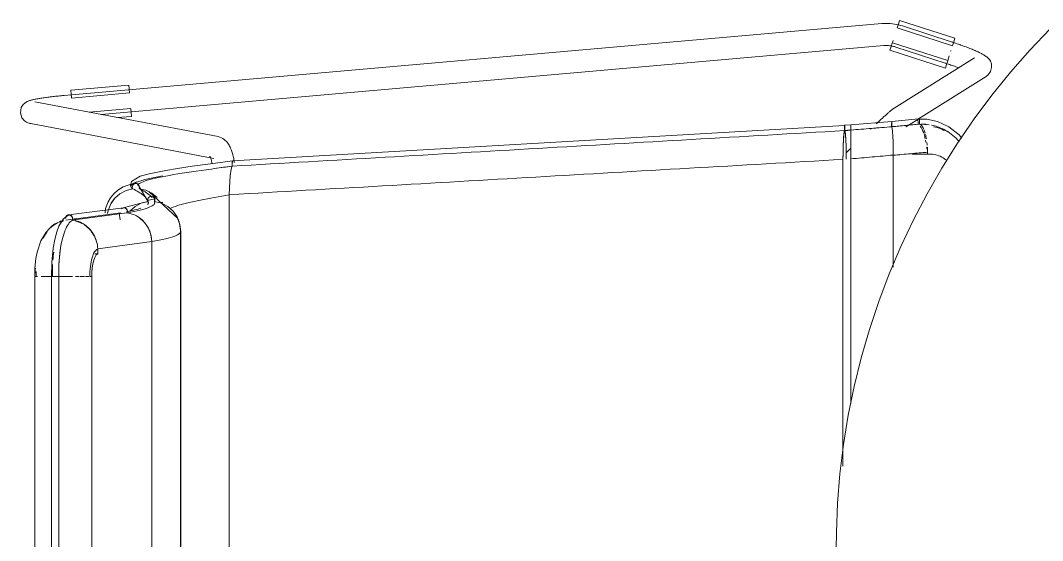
# Model space of a CAD drawing. Header units: millimetres. Extents: x 155927 to 326028, y -36033 to 97293.
# Drawn here: x 229462 to 230016, y 31364 to 31646 of the extents above; entities that cross this region are included whole.
import ezdxf

# ---------------------------------------------------------------- set-up
doc = ezdxf.new("R2010")
doc.units = ezdxf.units.MM
doc.header["$MEASUREMENT"] = 0
doc.layers.add('I-FURN', color=8, linetype='CONTINUOUS', lineweight=9)

msp = doc.modelspace()

# ---------------------------------------------------------------- linework, layer by layer
at = {"layer": 'I-FURN'}
for p, q in [((229929.11, 31644.03), (229485.79, 31605.09)), ((229929.15, 31644.04), (229929.11, 31644.04)), ((229930.29, 31644.12), (229929.15, 31644.04)), ((229931.43, 31644.15), (229930.29, 31644.12)), ((229932.57, 31644.13), (229931.43, 31644.15)), ((229933.71, 31644.07), (229932.57, 31644.13)), ((229934.85, 31643.96), (229933.71, 31644.07)), ((229935.98, 31643.81), (229934.85, 31643.96)), ((229938.16, 31643.8), (229938.79, 31645.75)), ((229938.79, 31645.75), (229968.8, 31636.06)), ((229937.11, 31643.61), (229935.98, 31643.81)), ((229938.22, 31643.37), (229937.11, 31643.61)), ((229937.48, 31641.71), (229967.49, 31632.02)), ((229937.52, 31641.83), (229938.16, 31643.8)), ((229939.33, 31643.08), (229938.22, 31643.37)), ((229940.42, 31642.75), (229939.33, 31643.08)), ((229967.24, 31634.04), (229940.42, 31642.75)), ((230020.48, 31641.25), (230009.44, 31629.67)), ((229934.2, 31631.55), (229934.84, 31633.52)), ((229964.89, 31623.95), (229934.88, 31633.64)), ((229934.91, 31633.74), (229935.29, 31634.9)), ((229967.7, 31633.89), (229967.24, 31634.04)), ((229968.17, 31634.11), (229967.53, 31632.14)), ((229968.44, 31633.64), (229967.7, 31633.89)), ((229968.8, 31636.06), (229968.17, 31634.11)), ((229969.17, 31633.4), (229968.44, 31633.64)), ((229969.91, 31633.15), (229969.17, 31633.4)), ((229970.63, 31632.9), (229969.91, 31633.15)), ((229971.36, 31632.65), (229970.63, 31632.9)), ((229505.81, 31594.8), (229930.16, 31632.08)), ((229930.16, 31632.08), (229930.82, 31632.13)), ((229930.82, 31632.13), (229931.48, 31632.15)), ((229931.48, 31632.15), (229932.14, 31632.14)), ((229932.14, 31632.14), (229932.8, 31632.1)), ((229932.8, 31632.1), (229933.46, 31632.04)), ((229933.46, 31632.04), (229934.12, 31631.96)), ((229933.57, 31629.6), (229934.2, 31631.55)), ((229933.57, 31629.6), (229963.58, 31619.91)), ((229934.12, 31631.96), (229934.77, 31631.84)), ((229934.77, 31631.84), (229935.42, 31631.7)), ((229935.42, 31631.7), (229936.06, 31631.54)), ((229936.06, 31631.54), (229936.69, 31631.35)), ((229936.69, 31631.35), (229936.71, 31631.34)), ((229936.71, 31631.34), (229963.53, 31622.63)), ((229966.55, 31629.1), (229966.65, 31629.42)), ((229972.07, 31632.39), (229971.36, 31632.65)), ((229972.78, 31632.14), (229972.07, 31632.39)), ((229973.48, 31631.88), (229972.78, 31632.14)), ((229974.17, 31631.63), (229973.48, 31631.88)), ((229974.84, 31631.37), (229974.17, 31631.63)), ((229975.51, 31631.12), (229974.84, 31631.37)), ((229976.16, 31630.87), (229975.51, 31631.12)), ((229976.8, 31630.61), (229976.16, 31630.87)), ((229977.43, 31630.36), (229976.8, 31630.61)), ((229978.04, 31630.11), (229977.43, 31630.36)), ((229978.63, 31629.87), (229978.04, 31630.11)), ((229979.21, 31629.62), (229978.63, 31629.87)), ((229979.78, 31629.38), (229979.21, 31629.62)), ((229980.32, 31629.14), (229979.78, 31629.38)), ((229980.85, 31628.9), (229980.32, 31629.14)), ((229981.36, 31628.67), (229980.85, 31628.9)), ((229981.85, 31628.43), (229981.36, 31628.67)), ((229982.32, 31628.2), (229981.85, 31628.43)), ((229982.78, 31627.97), (229982.32, 31628.2)), ((229983.22, 31627.75), (229982.78, 31627.97)), ((229983.64, 31627.52), (229983.22, 31627.75)), ((229984.05, 31627.29), (229983.64, 31627.52)), ((230009.44, 31629.67), (229998.87, 31617.66)), ((229979.39, 31625.55), (229935.81, 31598.24)), ((229963.86, 31622.52), (229963.53, 31622.63)), ((229964.21, 31621.86), (229963.58, 31619.91)), ((229964.55, 31622.29), (229963.86, 31622.52)), ((229964.85, 31623.83), (229964.21, 31621.86)), ((229965.24, 31622.06), (229964.55, 31622.29)), ((229964.92, 31624.05), (229965.72, 31626.53)), ((229965.93, 31621.83), (229965.24, 31622.06)), ((229966.61, 31621.59), (229965.93, 31621.83)), ((229984.45, 31627.05), (229984.05, 31627.29)), ((229984.85, 31626.81), (229984.45, 31627.05)), ((229985.23, 31626.55), (229984.85, 31626.81)), ((229985.62, 31626.27), (229985.23, 31626.55)), ((229986.03, 31625.96), (229985.62, 31626.27)), ((229986.45, 31625.59), (229986.03, 31625.96)), ((229986.92, 31625.13), (229986.45, 31625.59)), ((229987.44, 31624.5), (229986.92, 31625.13)), ((229988, 31623.59), (229987.44, 31624.5)), ((229988.52, 31622.21), (229988, 31623.59)), ((229988.7, 31620.23), (229988.52, 31622.21)), ((229967.28, 31621.36), (229966.61, 31621.59)), ((229967.95, 31621.12), (229967.28, 31621.36)), ((229968.6, 31620.89), (229967.95, 31621.12)), ((229969.25, 31620.65), (229968.6, 31620.89)), ((229969.89, 31620.42), (229969.25, 31620.65)), ((229970.51, 31620.18), (229969.89, 31620.42)), ((229986.89, 31616.27), (229985.76, 31615.38)), ((229986.89, 31616.27), (229988.11, 31618)), ((229988.11, 31618), (229988.7, 31620.23)), ((229998.87, 31617.66), (229988.79, 31605.24)), ((229949, 31592.35), (229985.76, 31615.38)), ((229489.39, 31607.9), (229520.8, 31610.66)), ((229489.57, 31605.86), (229489.39, 31607.9)), ((229489.75, 31603.79), (229489.57, 31605.86)), ((229489.76, 31603.67), (229521.17, 31606.43)), ((229520.8, 31610.66), (229520.98, 31608.62)), ((229520.98, 31608.62), (229521.16, 31606.55)), ((229988.79, 31605.24), (229979.21, 31592.42)), ((229462.59, 31598.47), (229463.63, 31600.12)), ((229463.63, 31600.12), (229464.54, 31600.98)), ((229464.54, 31600.98), (229465.24, 31601.45)), ((229465.24, 31601.45), (229465.8, 31601.76)), ((229465.8, 31601.76), (229466.28, 31601.97)), ((229466.28, 31601.97), (229466.71, 31602.14)), ((229466.71, 31602.14), (229467.11, 31602.28)), ((229467.11, 31602.28), (229467.51, 31602.41)), ((229467.51, 31602.41), (229467.9, 31602.52)), ((229467.9, 31602.52), (229468.31, 31602.63)), ((229468.31, 31602.63), (229468.72, 31602.74)), ((229468.72, 31602.74), (229469.15, 31602.84)), ((229469.15, 31602.84), (229469.59, 31602.93)), ((229469.59, 31602.93), (229470.05, 31603.03)), ((229569.23, 31582.79), (229469.94, 31601.61)), ((229470.05, 31603.03), (229470.53, 31603.13)), ((229470.53, 31603.13), (229471.02, 31603.22)), ((229471.02, 31603.22), (229471.54, 31603.32)), ((229471.54, 31603.32), (229472.07, 31603.41)), ((229472.07, 31603.41), (229472.62, 31603.5)), ((229472.62, 31603.5), (229473.19, 31603.59)), ((229473.19, 31603.59), (229473.78, 31603.69)), ((229473.78, 31603.69), (229474.38, 31603.78)), ((229474.38, 31603.78), (229475, 31603.87)), ((229475, 31603.87), (229475.63, 31603.96)), ((229475.63, 31603.96), (229476.28, 31604.05)), ((229476.28, 31604.05), (229476.94, 31604.13)), ((229476.94, 31604.13), (229477.62, 31604.22)), ((229477.62, 31604.22), (229478.31, 31604.31)), ((229478.31, 31604.31), (229479.01, 31604.39)), ((229479.01, 31604.39), (229479.72, 31604.47)), ((229479.72, 31604.47), (229480.43, 31604.56)), ((229480.43, 31604.56), (229481.16, 31604.64)), ((229481.16, 31604.64), (229481.89, 31604.71)), ((229481.89, 31604.71), (229482.63, 31604.79)), ((229482.63, 31604.79), (229483.38, 31604.86)), ((229483.38, 31604.86), (229484.12, 31604.94)), ((229484.12, 31604.94), (229484.87, 31605.01)), ((229484.87, 31605.01), (229485.63, 31605.07)), ((229485.63, 31605.07), (229485.79, 31605.09)), ((229462.11, 31595.71), (229462.59, 31598.47)), ((229462.94, 31592.96), (229462.11, 31595.71)), ((229521.92, 31597.98), (229499.44, 31596.01)), ((229521.93, 31597.86), (229522.11, 31595.79)), ((229522.11, 31595.79), (229522.29, 31593.75)), ((229930.93, 31594.13), (229930.54, 31593.78)), ((229931.31, 31594.47), (229930.93, 31594.13)), ((229931.67, 31594.8), (229931.31, 31594.47)), ((229932.02, 31595.12), (229931.67, 31594.8)), ((229932.36, 31595.42), (229932.02, 31595.12)), ((229932.68, 31595.71), (229932.36, 31595.42)), ((229932.99, 31595.98), (229932.68, 31595.71)), ((229933.28, 31596.24), (229932.99, 31595.98)), ((229933.56, 31596.48), (229933.28, 31596.24)), ((229933.83, 31596.71), (229933.56, 31596.48)), ((229934.08, 31596.93), (229933.83, 31596.71)), ((229934.32, 31597.13), (229934.08, 31596.93)), ((229934.55, 31597.32), (229934.32, 31597.13)), ((229934.78, 31597.5), (229934.55, 31597.32)), ((229935, 31597.67), (229934.78, 31597.5)), ((229935.23, 31597.84), (229935, 31597.67)), ((229935.48, 31598.03), (229935.23, 31597.84)), ((229935.81, 31598.24), (229935.48, 31598.03)), ((229462.94, 31592.96), (229464.27, 31591.38)), ((229464.27, 31591.38), (229465.35, 31590.63)), ((229465.35, 31590.63), (229466.15, 31590.25)), ((229466.15, 31590.25), (229466.77, 31590.04)), ((229466.77, 31590.04), (229467.28, 31589.91)), ((229467.28, 31589.91), (229467.7, 31589.82)), ((229467.7, 31589.82), (229566.99, 31571)), ((229514.39, 31593.06), (229522.29, 31593.75)), ((229577.07, 31569.6), (229908.98, 31588.89)), ((229908.93, 31588.64), (229908.91, 31588.34)), ((229908.95, 31588.82), (229908.93, 31588.64)), ((229908.98, 31588.89), (229908.95, 31588.82)), ((229912.34, 31589.16), (229908.98, 31588.9)), ((229909.01, 31588.82), (229908.98, 31588.89)), ((229909.04, 31588.63), (229909.01, 31588.82)), ((229909.06, 31588.34), (229909.04, 31588.63)), ((229912.33, 31588.23), (229912.34, 31588.61)), ((229912.34, 31588.61), (229912.33, 31588.23)), ((229912.34, 31589.17), (229934.54, 31590.99)), ((229912.34, 31589.1), (229912.34, 31589.17)), ((229912.34, 31589.17), (229912.34, 31589.1)), ((229912.34, 31589.09), (229912.34, 31589.16)), ((229912.34, 31589.16), (229912.34, 31589.1)), ((229912.34, 31589.1), (229912.35, 31588.91)), ((229912.35, 31588.91), (229912.34, 31589.1)), ((229912.34, 31589.1), (229912.34, 31588.91)), ((229912.34, 31588.91), (229912.34, 31589.09)), ((229912.34, 31588.61), (229912.34, 31588.91)), ((229912.34, 31588.91), (229912.34, 31588.61)), ((229912.35, 31588.91), (229912.35, 31588.62)), ((229912.35, 31588.62), (229912.35, 31588.91)), ((229912.35, 31588.62), (229912.35, 31588.23)), ((229912.35, 31588.24), (229912.35, 31588.62)), ((229926.55, 31590.08), (229926.07, 31589.62)), ((229927.03, 31590.52), (229926.55, 31590.08)), ((229927.5, 31590.96), (229927.03, 31590.52)), ((229927.96, 31591.4), (229927.5, 31590.96)), ((229928.42, 31591.82), (229927.96, 31591.4)), ((229928.86, 31592.23), (229928.42, 31591.82)), ((229929.3, 31592.64), (229928.86, 31592.23)), ((229929.72, 31593.03), (229929.3, 31592.64)), ((229930.14, 31593.41), (229929.72, 31593.03)), ((229930.54, 31593.78), (229930.14, 31593.41)), ((229934.45, 31590.07), (229934.44, 31589.62)), ((229934.44, 31589.61), (229934.45, 31590.06)), ((229934.44, 31589.62), (229934.44, 31589.13)), ((229934.44, 31589.12), (229934.44, 31589.61)), ((229934.44, 31589.13), (229934.44, 31588.63)), ((229934.44, 31588.63), (229934.44, 31589.12)), ((229934.44, 31588.63), (229934.45, 31588.16)), ((229934.45, 31588.15), (229934.44, 31588.63)), ((229934.49, 31590.74), (229934.47, 31590.45)), ((229934.47, 31590.45), (229934.49, 31590.74)), ((229934.52, 31590.93), (229934.49, 31590.74)), ((229934.49, 31590.74), (229934.52, 31590.93)), ((229934.54, 31590.99), (229934.52, 31590.93)), ((229934.52, 31590.93), (229934.54, 31590.99)), ((229934.54, 31590.99), (229949.03, 31592.42)), ((229934.54, 31590.99), (229934.57, 31590.92)), ((229934.57, 31590.93), (229934.54, 31590.99)), ((229934.59, 31590.74), (229934.57, 31590.93)), ((229934.61, 31590.44), (229934.59, 31590.74)), ((229934.59, 31590.73), (229934.61, 31590.44)), ((229934.63, 31590.06), (229934.61, 31590.44)), ((229934.61, 31590.44), (229934.63, 31590.05)), ((229934.64, 31589.6), (229934.63, 31590.06)), ((229934.63, 31590.05), (229934.64, 31589.6)), ((229934.63, 31588.14), (229934.64, 31588.61)), ((229934.64, 31588.61), (229934.63, 31588.14)), ((229934.65, 31589.11), (229934.64, 31589.6)), ((229934.64, 31589.6), (229934.65, 31589.11)), ((229934.64, 31588.61), (229934.65, 31589.11)), ((229934.65, 31589.11), (229934.64, 31588.61)), ((229942.18, 31588.07), (229948.63, 31592.11)), ((229953.6, 31592.21), (229948.14, 31592.29)), ((229959.25, 31590.99), (229953.6, 31592.21)), ((229965.56, 31588.09), (229959.25, 31590.99)), ((229979.21, 31592.42), (229970.16, 31579.23)), ((229908.48, 31583.42), (229908.32, 31580.92)), ((229908.67, 31585.17), (229908.48, 31583.42)), ((229908.88, 31586.06), (229908.67, 31585.17)), ((229908.88, 31587.51), (229908.87, 31587.02)), ((229908.87, 31587.02), (229908.87, 31586.53)), ((229908.87, 31586.53), (229908.88, 31586.06)), ((229908.89, 31587.96), (229908.88, 31587.51)), ((229908.91, 31588.34), (229908.89, 31587.96)), ((229909.08, 31587.96), (229909.06, 31588.34)), ((229909.09, 31587.5), (229909.08, 31587.96)), ((229909.08, 31586.05), (229909.09, 31586.52)), ((229909.29, 31585.15), (229909.08, 31586.05)), ((229909.09, 31587.01), (229909.09, 31587.5)), ((229909.09, 31586.52), (229909.09, 31587.01)), ((229909.48, 31583.4), (229909.29, 31585.15)), ((229909.65, 31580.9), (229909.48, 31583.4)), ((229912.29, 31581.17), (229912.31, 31583.67)), ((229912.31, 31583.67), (229912.29, 31581.18)), ((229912.32, 31585.43), (229912.31, 31583.67)), ((229912.31, 31583.67), (229912.32, 31585.42)), ((229912.33, 31587.78), (229912.33, 31588.23)), ((229912.33, 31588.23), (229912.33, 31587.78)), ((229912.33, 31587.29), (229912.33, 31587.78)), ((229912.33, 31587.78), (229912.33, 31587.29)), ((229912.33, 31586.79), (229912.33, 31587.29)), ((229912.33, 31587.29), (229912.33, 31586.79)), ((229912.33, 31586.32), (229912.33, 31586.79)), ((229912.33, 31586.79), (229912.33, 31586.32)), ((229912.35, 31587.79), (229912.35, 31588.24)), ((229912.35, 31588.23), (229912.35, 31587.78)), ((229912.35, 31587.3), (229912.35, 31587.79)), ((229912.35, 31587.78), (229912.35, 31587.29)), ((229912.35, 31586.8), (229912.35, 31587.3)), ((229912.35, 31587.29), (229912.35, 31586.8)), ((229912.35, 31586.8), (229912.35, 31586.33)), ((229912.35, 31586.33), (229912.35, 31586.8)), ((229912.35, 31586.33), (229912.36, 31585.44)), ((229912.36, 31585.44), (229912.35, 31586.33)), ((229912.36, 31585.44), (229912.38, 31583.69)), ((229912.38, 31583.69), (229912.36, 31585.44)), ((229912.38, 31583.69), (229912.39, 31581.19)), ((229912.39, 31581.19), (229912.38, 31583.69)), ((229923.58, 31587.26), (229923.08, 31586.78)), ((229934.63, 31588.14), (229934.83, 31587.26)), ((229934.83, 31587.25), (229934.63, 31588.14)), ((229934.83, 31587.25), (229935, 31585.54)), ((229935.01, 31585.52), (229934.83, 31587.25)), ((229935.01, 31585.52), (229935.16, 31583.08)), ((229935.16, 31583.04), (229935.01, 31585.52)), ((229935.27, 31579.94), (229935.16, 31583.04)), ((229935.16, 31583.04), (229935.27, 31580.01)), ((229964.85, 31585.52), (229961.17, 31587.43)), ((229969.43, 31582.02), (229964.85, 31585.52)), ((229971.09, 31583.75), (229965.56, 31588.09)), ((229972.49, 31582.01), (229971.09, 31583.75)), ((229569.23, 31582.79), (229570.21, 31582.54)), ((229570.21, 31582.54), (229571.11, 31582.17)), ((229571.11, 31582.17), (229571.9, 31581.73)), ((229571.9, 31581.73), (229572.59, 31581.25)), ((229572.59, 31581.25), (229573.18, 31580.74)), ((229573.18, 31580.74), (229573.7, 31580.22)), ((229573.7, 31580.22), (229574.16, 31579.69)), ((229574.16, 31579.69), (229574.56, 31579.16)), ((229574.56, 31579.16), (229574.92, 31578.62)), ((229574.92, 31578.62), (229575.24, 31578.08)), ((229575.24, 31578.08), (229575.53, 31577.55)), ((229575.53, 31577.55), (229575.8, 31576.99)), ((229908.19, 31577.79), (229908.12, 31574.22)), ((229908.32, 31580.92), (229908.19, 31577.79)), ((229909.77, 31577.78), (229909.65, 31580.9)), ((229909.85, 31574.23), (229909.77, 31577.78)), ((229912.28, 31574.49), (229912.29, 31578.05)), ((229912.29, 31578.05), (229912.28, 31574.49)), ((229912.39, 31581.19), (229912.4, 31578.06)), ((229912.4, 31578.06), (229912.39, 31581.19)), ((229912.4, 31574.49), (229912.4, 31578.06)), ((229912.4, 31578.05), (229912.4, 31574.49)), ((229935.27, 31580.01), (229935.34, 31576.5)), ((229935.35, 31576.5), (229935.27, 31579.94)), ((229970.16, 31579.23), (229961.64, 31565.69)), ((229971.16, 31579.94), (229969.43, 31582.02)), ((229564.76, 31572.22), (229564.78, 31572.2)), ((229564.78, 31572.2), (229564.82, 31572.13)), ((229564.82, 31572.13), (229564.87, 31572.04)), ((229564.87, 31572.04), (229564.94, 31571.89)), ((229564.94, 31571.89), (229565.03, 31571.69)), ((229575.8, 31576.99), (229576.05, 31576.43)), ((229576.05, 31576.43), (229576.29, 31575.86)), ((229576.29, 31575.86), (229576.51, 31575.28)), ((229576.51, 31575.28), (229576.71, 31574.69)), ((229576.71, 31574.69), (229576.91, 31574.09)), ((229576.91, 31574.09), (229577.09, 31573.47)), ((229577.09, 31573.47), (229577.26, 31572.84)), ((229577.26, 31572.84), (229577.43, 31572.2)), ((229577.43, 31572.2), (229577.58, 31571.54)), ((229908.12, 31574.22), (229908.09, 31570.44)), ((229912.4, 31576.5), (229909.73, 31573.93)), ((229909.88, 31570.55), (229909.85, 31574.23)), ((229912.4, 31574.49), (229912.41, 31570.7)), ((229912.41, 31570.7), (229912.4, 31574.49)), ((229935.37, 31572.64), (229935.35, 31576.41)), ((229935.35, 31576.41), (229935.37, 31572.76)), ((229935.37, 31512.09), (229935.37, 31572.64)), ((229935.37, 31572.64), (229935.37, 31512.09)), ((229955.17, 31573.35), (229945.41, 31573.35)), ((229953.92, 31574.34), (229953.92, 31573.29)), ((229555.29, 31566.69), (229547.27, 31565.51)), ((229565.22, 31568.05), (229555.29, 31566.69)), ((229565.03, 31571.69), (229565.13, 31571.46)), ((229565.13, 31571.46), (229565.23, 31571.19)), ((229577.07, 31569.6), (229565.22, 31568.05)), ((229565.23, 31571.19), (229565.33, 31570.89)), ((229565.33, 31570.89), (229565.44, 31570.55)), ((229565.44, 31570.55), (229565.55, 31570.19)), ((229565.55, 31570.19), (229565.66, 31569.79)), ((229565.66, 31569.79), (229565.76, 31569.37)), ((229565.76, 31569.37), (229565.87, 31568.92)), ((229565.87, 31568.92), (229565.97, 31568.45)), ((229565.97, 31568.45), (229566.06, 31567.96)), ((229576.48, 31565.83), (229576.88, 31566.74)), ((229576.88, 31566.73), (229576.48, 31565.83)), ((229576.87, 31568.2), (229576.86, 31567.7)), ((229576.86, 31567.71), (229576.87, 31568.2)), ((229576.87, 31567.21), (229576.86, 31567.71)), ((229576.86, 31567.7), (229576.87, 31567.21)), ((229576.89, 31568.65), (229576.87, 31568.2)), ((229576.87, 31568.2), (229576.89, 31568.65)), ((229576.87, 31567.21), (229576.88, 31566.73)), ((229576.88, 31566.74), (229576.87, 31567.21)), ((229576.93, 31569.04), (229576.89, 31568.65)), ((229576.89, 31568.65), (229576.93, 31569.04)), ((229576.93, 31569.04), (229576.97, 31569.34)), ((229576.97, 31569.33), (229576.93, 31569.04)), ((229577.13, 31569.54), (229577.07, 31569.6)), ((229577.07, 31569.6), (229577.13, 31569.54)), ((229577.18, 31569.36), (229577.22, 31569.07)), ((229577.22, 31569.06), (229577.18, 31569.35)), ((229577.22, 31569.07), (229577.26, 31568.69)), ((229577.26, 31568.68), (229577.22, 31569.06)), ((229577.58, 31571.54), (229577.72, 31570.87)), ((229577.72, 31570.87), (229577.86, 31570.19)), ((229577.86, 31570.19), (229577.98, 31569.5)), ((229577.98, 31569.5), (229578.1, 31568.79)), ((229908.09, 31570.44), (229908.09, 31404.17)), ((229908.09, 31404.17), (229908.09, 31570.44)), ((229912.41, 31570.7), (229912.41, 31437.87)), ((229912.41, 31437.87), (229912.41, 31570.7)), ((229526.94, 31561.27), (229522.3, 31558.5)), ((229531.93, 31562.67), (229526.94, 31561.27)), ((229539.16, 31561.49), (229529.5, 31559.59)), ((229540.95, 31564.47), (229531.93, 31562.67)), ((229547.27, 31565.51), (229540.95, 31564.47)), ((229575.57, 31558.54), (229575.81, 31561.59)), ((229575.81, 31561.59), (229575.57, 31558.49)), ((229575.81, 31561.62), (229576.12, 31564.09)), ((229576.12, 31564.09), (229575.81, 31561.59)), ((229576.12, 31564.1), (229576.48, 31565.83)), ((229576.48, 31565.83), (229576.12, 31564.09)), ((229961.64, 31565.69), (229953.67, 31551.81)), ((229517.78, 31555.6), (229514.96, 31553.79)), ((229529.5, 31559.59), (229517.78, 31555.6)), ((229522.3, 31558.5), (229521.77, 31556.31)), ((229521.77, 31556.31), (229522.06, 31555.4)), ((229522.78, 31555.46), (229522.86, 31555.95)), ((229522.85, 31555.95), (229522.78, 31555.46)), ((229523.05, 31556.41), (229522.85, 31555.95)), ((229522.86, 31555.95), (229523.05, 31556.4)), ((229523.36, 31556.8), (229523.05, 31556.41)), ((229523.05, 31556.4), (229523.36, 31556.79)), ((229523.75, 31557.1), (229523.36, 31556.8)), ((229523.36, 31556.79), (229523.75, 31557.09)), ((229523.75, 31557.09), (229524.21, 31557.29)), ((229524.2, 31557.29), (229523.75, 31557.1)), ((229524.69, 31557.36), (229524.2, 31557.29)), ((229524.21, 31557.29), (229524.69, 31557.36)), ((229524.69, 31557.36), (229525.18, 31557.3)), ((229525.18, 31557.31), (229524.69, 31557.36)), ((229525.64, 31557.12), (229525.18, 31557.31)), ((229525.18, 31557.3), (229525.63, 31557.12)), ((229525.54, 31557.17), (229531.25, 31547.78)), ((229525.63, 31557.12), (229526.04, 31556.83)), ((229526.04, 31556.83), (229525.64, 31557.12)), ((229526.04, 31556.83), (229526.35, 31556.45)), ((229526.36, 31556.46), (229526.04, 31556.83)), ((229526.35, 31556.45), (229526.56, 31556)), ((229526.56, 31556), (229526.36, 31556.46)), ((229526.56, 31556), (229526.65, 31555.51)), ((229526.65, 31555.51), (229526.56, 31556)), ((229526.65, 31555.51), (229526.62, 31555.01)), ((229526.63, 31555.01), (229526.65, 31555.51)), ((229575.57, 31558.49), (229575.41, 31554.95)), ((229575.42, 31555.02), (229575.57, 31558.49)), ((229512.71, 31551.79), (229510.93, 31549.63)), ((229514.96, 31553.79), (229512.71, 31551.79)), ((229516.04, 31551.84), (229513.21, 31549.36)), ((229519.36, 31553.58), (229516.04, 31551.84)), ((229522.99, 31554.49), (229519.36, 31553.58)), ((229522.99, 31554.49), (229522.82, 31554.96)), ((229522.82, 31554.96), (229522.99, 31554.49)), ((229526.62, 31555.01), (229526.47, 31554.54)), ((229526.47, 31554.54), (229526.63, 31555.01)), ((229526.47, 31554.54), (229530.09, 31553.75)), ((229530.09, 31553.76), (229526.47, 31554.54)), ((229533.41, 31552.12), (229530.09, 31553.76)), ((229530.09, 31553.75), (229533.41, 31552.1)), ((229531.44, 31549.44), (229531.76, 31549.82)), ((229531.75, 31549.82), (229531.44, 31549.44)), ((229531.74, 31553.05), (229547.44, 31538.45)), ((229532.16, 31550.12), (229531.75, 31549.82)), ((229531.76, 31549.82), (229532.16, 31550.11)), ((229532.62, 31550.31), (229532.16, 31550.12)), ((229532.16, 31550.11), (229532.62, 31550.3)), ((229532.62, 31550.3), (229533.11, 31550.37)), ((229533.11, 31550.37), (229532.62, 31550.31)), ((229533.11, 31550.37), (229533.6, 31550.3)), ((229533.6, 31550.31), (229533.11, 31550.37)), ((229536.25, 31549.71), (229533.41, 31552.12)), ((229533.41, 31552.1), (229536.25, 31549.71)), ((229534.06, 31550.12), (229533.6, 31550.31)), ((229533.6, 31550.3), (229534.06, 31550.11)), ((229534.46, 31549.82), (229534.06, 31550.12)), ((229534.06, 31550.11), (229534.46, 31549.82)), ((229534.46, 31549.82), (229534.78, 31549.44)), ((229534.78, 31549.44), (229534.46, 31549.82)), ((229575.36, 31551.26), (229575.41, 31554.96)), ((229575.41, 31554.95), (229575.36, 31551.19)), ((229575.36, 31551.19), (229575.36, 31167.79)), ((229575.36, 31167.79), (229575.36, 31551.19)), ((229953.67, 31551.81), (229946.25, 31537.64)), ((229488.2, 31540.36), (229517.97, 31544.22)), ((229509.59, 31547.36), (229508.3, 31543.76)), ((229510.93, 31549.63), (229509.59, 31547.36)), ((229511.04, 31546.28), (229509.63, 31542.77)), ((229513.21, 31549.36), (229511.04, 31546.28)), ((229511.54, 31547.13), (229513.21, 31549.36)), ((229518.21, 31544.23), (229517.74, 31544.17)), ((229517.89, 31544.2), (229529.51, 31547.17)), ((229518.67, 31544.17), (229518.21, 31544.23)), ((229524.25, 31544.88), (229521.37, 31542.38)), ((229527.64, 31546.64), (229524.25, 31544.88)), ((229531.36, 31547.53), (229527.64, 31546.64)), ((229529.51, 31547.17), (229531.37, 31547.5)), ((229534.96, 31549.04), (229531.07, 31548.21)), ((229531.24, 31548.99), (229531.16, 31548.5)), ((229531.16, 31548.49), (229531.24, 31548.98)), ((229531.16, 31548.5), (229531.19, 31548)), ((229531.2, 31548), (229531.16, 31548.49)), ((229531.19, 31548), (229531.36, 31547.53)), ((229531.36, 31547.53), (229531.2, 31548)), ((229531.24, 31548.98), (229531.44, 31549.44)), ((229531.44, 31549.44), (229531.24, 31548.99)), ((229534.78, 31549.44), (229534.98, 31548.98)), ((229534.98, 31548.99), (229534.78, 31549.44)), ((229534.83, 31549.34), (229534.88, 31546.46)), ((229535.02, 31548), (229534.86, 31547.53)), ((229534.86, 31547.53), (229535.03, 31548)), ((229538.58, 31546.64), (229534.86, 31547.53)), ((229535.06, 31548.5), (229534.98, 31548.99)), ((229534.98, 31548.98), (229535.06, 31548.49)), ((229535.06, 31548.49), (229535.02, 31548)), ((229535.03, 31548), (229535.06, 31548.5)), ((229541.97, 31544.88), (229538.58, 31546.64)), ((229538.58, 31546.63), (229541.97, 31544.88)), ((229541.97, 31544.88), (229544.84, 31542.37)), ((229544.85, 31542.38), (229541.97, 31544.88)), ((229487.7, 31540.01), (229485.31, 31538.11)), ((229486.64, 31537.52), (229516.33, 31541.37)), ((229519.88, 31541.39), (229490.18, 31537.55)), ((229508.3, 31543.76), (229508, 31541.49)), ((229509.63, 31542.77), (229509.27, 31541.02)), ((229509.27, 31541.02), (229509.64, 31542.76)), ((229515.55, 31541.24), (229516.24, 31537.75)), ((229517.3, 31543.98), (229516.91, 31543.69)), ((229517.74, 31544.17), (229517.3, 31543.98)), ((229519.12, 31543.98), (229518.67, 31544.17)), ((229519.5, 31543.68), (229519.12, 31543.98)), ((229519.8, 31543.3), (229519.5, 31543.68)), ((229519.99, 31542.85), (229519.8, 31543.3)), ((229520.07, 31542.36), (229519.99, 31542.85)), ((229520.03, 31541.86), (229520.07, 31542.36)), ((229529.38, 31536.27), (229526.64, 31538.76)), ((229544.84, 31542.37), (229547.01, 31539.24)), ((229547.02, 31539.24), (229544.85, 31542.38)), ((229546.84, 31539.55), (229548.56, 31535.09)), ((229547.01, 31539.24), (229548.38, 31535.67)), ((229548.38, 31535.67), (229547.02, 31539.24)), ((229479.94, 31534.65), (229477.87, 31532.98)), ((229482.2, 31535.98), (229479.94, 31534.65)), ((229483.01, 31534.29), (229481.82, 31531.12)), ((229485.31, 31538.11), (229483.01, 31534.29)), ((229492.61, 31538.3), (229490.17, 31537.98)), ((229531.46, 31533.16), (229529.38, 31536.27)), ((229532.78, 31529.61), (229531.46, 31533.16)), ((229547.44, 31538.45), (229548.14, 31536.53)), ((229548.38, 31535.67), (229548.85, 31531.88)), ((229548.85, 31531.88), (229548.38, 31535.67)), ((229548.56, 31535.09), (229549.01, 31531.34)), ((229946.25, 31537.64), (229939.42, 31523.17)), ((229476.03, 31531), (229473.16, 31526.29)), ((229477.87, 31532.98), (229476.03, 31531)), ((229481.82, 31531.12), (229480.74, 31527.08)), ((229485.06, 31528.15), (229484.09, 31523.71)), ((229486.15, 31531.58), (229485.06, 31528.15)), ((229533.26, 31525.84), (229532.78, 31529.61)), ((229548.85, 31531.88), (229548.85, 31187.09)), ((229548.85, 31187.09), (229548.85, 31531.88)), ((229549.01, 31492.43), (229549.01, 31531.34)), ((229473.16, 31526.29), (229471.14, 31520.14)), ((229479.87, 31522.36), (229479.07, 31514.47)), ((229480.74, 31527.08), (229479.87, 31522.36)), ((229484.09, 31523.71), (229483.5, 31519.7)), ((229503.98, 31521.98), (229533.26, 31525.84)), ((229533.26, 31525.84), (229533.26, 31193.13)), ((229533.26, 31193.13), (229533.26, 31525.84)), ((229939.42, 31523.17), (229933.16, 31508.45)), ((229470.49, 31516.64), (229469.97, 31511.43)), ((229471.14, 31520.14), (229470.49, 31516.64)), ((229483.5, 31519.7), (229482.97, 31513.14)), ((229501.73, 31515.29), (229502.4, 31517.28)), ((229504.05, 31519.27), (229502.38, 31519.27)), ((229502.4, 31517.28), (229503.19, 31518.63)), ((229503.19, 31518.63), (229504.05, 31519.27)), ((229504.05, 31519.27), (229503.98, 31521.98)), ((229469.97, 31511.43), (229469.89, 31506.91)), ((229479.07, 31514.47), (229478.93, 31506.91)), ((229482.97, 31513.14), (229482.89, 31506.91)), ((229500.9, 31509.95), (229501.22, 31512.8)), ((229501.22, 31512.8), (229501.73, 31515.29)), ((229470.06, 31506.91), (229469.89, 31506.91)), ((229469.89, 31506.91), (229469.89, 31212.06)), ((229469.91, 31506.91), (229471.38, 31506.91)), ((229473.41, 31506.91), (229475.99, 31506.91)), ((229479.17, 31506.91), (229476.14, 31506.91)), ((229476.16, 31506.91), (229479.17, 31506.91)), ((229478.93, 31506.91), (229478.93, 31212.06)), ((229478.93, 31506.91), (229482.78, 31506.91)), ((229478.99, 31506.91), (229478.93, 31506.91)), ((229479.19, 31506.91), (229478.99, 31506.91)), ((229479.5, 31506.91), (229479.19, 31506.91)), ((229479.89, 31506.91), (229479.5, 31506.91)), ((229480.34, 31506.91), (229479.89, 31506.91)), ((229480.83, 31506.91), (229480.34, 31506.91)), ((229481.33, 31506.91), (229480.83, 31506.91)), ((229481.8, 31506.91), (229481.33, 31506.91)), ((229482.22, 31506.91), (229481.8, 31506.91)), ((229482.55, 31506.91), (229482.22, 31506.91)), ((229482.78, 31506.91), (229482.55, 31506.91)), ((229486.67, 31506.91), (229482.86, 31506.91)), ((229482.86, 31506.91), (229486.67, 31506.91)), ((229482.89, 31212.06), (229482.89, 31506.91)), ((229486.87, 31506.91), (229490.42, 31506.91)), ((229492.05, 31506.91), (229493.89, 31506.91)), ((229494.41, 31506.91), (229496.88, 31506.91)), ((229497.46, 31506.91), (229499.2, 31506.91)), ((229500.73, 31506.91), (229500.73, 31212.06)), ((229500.79, 31506.91), (229500.9, 31509.95)), ((229500.79, 31212.06), (229500.79, 31506.91)), ((229933.16, 31508.45), (229927.5, 31493.48)), ((229549.01, 31187.63), (229549.01, 31492.43)), ((229927.5, 31493.48), (229922.45, 31478.3)), ((229922.45, 31478.3), (229918, 31462.93)), ((229918, 31462.93), (229914.17, 31447.4)), ((229914.17, 31447.4), (229910.97, 31431.72)), ((229910.97, 31431.72), (229908.4, 31415.93)), ((229908.4, 31415.93), (229906.46, 31400.05)), ((229906.46, 31400.05), (229905.15, 31384.11)), ((229905.15, 31384.11), (229904.49, 31368.12)), ((229904.49, 31368.12), (229904.39, 31359.49))]:
    msp.add_line(p, q, dxfattribs=at)
for centre, major_axis, ratio, start_param, end_param in [((229518.2, 31542.27), (0, -1.96), 0.955139, 1.359855, 3.903556), ((229518.19, 31525.71), (0, -15.78), 0.955139, 2.787556, 3.029056), ((229518.19, 31525.71), (0, -15.78), 0.955139, 2.545839, 2.787386), ((229518.19, 31525.71), (0, -15.78), 0.955139, 1.579038, 2.545717), ((229474.17, 31506.91), (0, -12.4), 0.287441, 4.492176, 4.712389), ((229485.64, 31506.91), (15.75, 0), 0.000004, 0.290246, 0.472486)]:
    msp.add_ellipse(centre, major_axis=major_axis, ratio=ratio, start_param=start_param, end_param=end_param, dxfattribs=at)
for points, knots in [([(229908.88, 31586.06), (229908.88, 31586.28), (229908.87, 31586.77), (229908.87, 31587.4), (229908.88, 31587.87), (229908.9, 31588.28), (229908.93, 31588.73), (229908.96, 31588.89), (229908.98, 31588.9)], [-1, -1, -1, -1, -0.90625, -0.8125, -0.765625, -0.71875, -0.625, -0.501507, -0.501507, -0.501507, -0.501507]), ([(229908.98, 31588.9), (229909, 31588.89), (229909.03, 31588.75), (229909.06, 31588.36), (229909.08, 31587.97), (229909.09, 31587.51), (229909.09, 31587.02), (229909.09, 31586.52), (229909.09, 31586.2), (229909.08, 31586.05)], [-0.5, -0.5, -0.5, -0.5, -0.375, -0.3125, -0.25, -0.1875, -0.125, -0.0625, 0, 0, 0, 0]), ([(229948.86, 31589.48), (229948.87, 31589.7), (229948.86, 31590.19), (229948.77, 31590.94), (229948.62, 31591.61), (229948.45, 31592.04), (229948.33, 31592.19), (229948.29, 31592.23)], [-1, -1, -1, -1, -0.90625, -0.8125, -0.71875, -0.625, -0.5625, -0.5625, -0.5625, -0.5625]), ([(229949.18, 31592.37), (229949.2, 31592.35), (229949.25, 31592.3), (229949.33, 31592.2), (229949.43, 31592.01), (229949.53, 31591.68), (229949.6, 31591.29), (229949.64, 31590.93), (229949.66, 31590.56), (229949.65, 31590.11), (229949.62, 31589.76), (229949.59, 31589.58)], [0.5555556, 0.5555556, 0.5555556, 0.5555556, 0.5833333, 0.6180556, 0.6527778, 0.7222222, 0.7916667, 0.8263889, 0.8611111, 0.9305556, 1, 1, 1, 1]), ([(229949.59, 31589.58), (229949.98, 31589.43), (229950.73, 31588.87), (229951.42, 31587.74), (229951.74, 31587.06)], [0, 0, 0, 0, 0.1666667, 0.3309695, 0.3309695, 0.3309695, 0.3309695]), ([(229956.16, 31589), (229958.28, 31588.56), (229961.36, 31587.55), (229964.13, 31585.91), (229964.99, 31585.33)], [0.1763318, 0.1763318, 0.1763318, 0.1763318, 0.3333333, 0.408557, 0.408557, 0.408557, 0.408557]), ([(229908.09, 31570.44), (229908.09, 31571.71), (229908.11, 31574.26), (229908.18, 31577.86), (229908.31, 31581.03), (229908.53, 31584.39), (229908.74, 31585.78), (229908.88, 31586.06)], [-1, -1, -1, -1, -0.833333, -0.666667, -0.5, -0.333333, 0, 0, 0, 0]), ([(229909.08, 31586.05), (229909.23, 31585.76), (229909.43, 31584.37), (229909.65, 31581.01), (229909.78, 31577.86), (229909.86, 31574.3), (229909.88, 31571.79), (229909.88, 31570.55)], [-1, -1, -1, -1, -0.6666667, -0.5, -0.3333333, -0.1666667, -0.003964, -0.003964, -0.003964, -0.003964]), ([(229928.34, 31587.65), (229926.69, 31587.51), (229921.36, 31587.07), (229916.02, 31586.63), (229912.33, 31586.32)], [0.2766114, 0.2766114, 0.2766114, 0.2766114, 0.5, 1, 1, 1, 1]), ([(229962.93, 31586.05), (229962.34, 31586.39), (229960.49, 31587.41), (229958.51, 31587.91), (229957.14, 31588.13)], [0.6175454, 0.6175454, 0.6175454, 0.6175454, 0.6666667, 0.7702374, 0.7702374, 0.7702374, 0.7702374]), ([(229953.92, 31573.29), (229956.31, 31573.51), (229959.91, 31572.88), (229962.91, 31570.95), (229963.82, 31570.19)], [0, 0, 0, 0, 0.3333333, 0.5, 0.5, 0.5, 0.5]), ([(229525.59, 31556.37), (229525.79, 31556.77), (229527.38, 31558.2), (229535.68, 31560.64), (229554.12, 31563.69), (229569.33, 31565.72), (229576.88, 31566.73)], [0.1500589, 0.1500589, 0.1500589, 0.1500589, 0.25, 0.5, 0.75, 1, 1, 1, 1]), ([(229522.99, 31554.49), (229521.43, 31555.51), (229521.66, 31556.77), (229524.57, 31558.03), (229525.2, 31558.26)], [0, 0, 0, 0, 0.25, 0.3070827, 0.3070827, 0.3070827, 0.3070827]), ([(229531.07, 31548.21), (229530.6, 31549.14), (229528.82, 31551.23), (229525.39, 31553.33), (229522.99, 31554.49)], [0.0974617, 0.0974617, 0.0974617, 0.0974617, 0.5, 1, 1, 1, 1]), ([(229533.6, 31549.66), (229533.21, 31550.12), (229531.54, 31551.74), (229528.88, 31553.37), (229526.47, 31554.54)], [0.3036932, 0.3036932, 0.3036932, 0.3036932, 0.5, 1, 1, 1, 1]), ([(229543.08, 31543.89), (229544.23, 31544.37), (229548.47, 31545.83), (229559.19, 31548.27), (229569.97, 31550.21), (229575.36, 31551.19)], [0.375, 0.375, 0.375, 0.375, 0.5, 0.75, 1, 1, 1, 1]), ([(229490.36, 31538.4), (229490.35, 31538.54), (229490.33, 31538.77), (229490.24, 31539.06), (229490.13, 31539.32), (229489.93, 31539.64), (229489.63, 31539.96), (229489.26, 31540.19), (229488.9, 31540.33), (229488.59, 31540.38), (229488.32, 31540.38), (229488.05, 31540.35), (229487.81, 31540.27), (229487.56, 31540.16), (229487.26, 31539.97), (229486.95, 31539.64), (229486.73, 31539.25), (229486.63, 31538.89), (229486.6, 31538.63), (229486.59, 31538.47), (229486.59, 31538.4)], [0.1111111, 0.1111111, 0.1111111, 0.1111111, 0.1666667, 0.1944444, 0.2222222, 0.2777778, 0.3333333, 0.3888889, 0.4444444, 0.4791667, 0.5138889, 0.5486111, 0.5833333, 0.6180556, 0.6527778, 0.7222222, 0.7916667, 0.8263889, 0.8611111, 0.8888889, 0.8888889, 0.8888889, 0.8888889]), ([(229486.61, 31538.31), (229486.61, 31538.47), (229486.65, 31538.76), (229486.8, 31539.15), (229487.05, 31539.56), (229487.58, 31540.01), (229488.44, 31540.27), (229489.23, 31540.04), (229489.76, 31539.64), (229490.08, 31539.26), (229490.22, 31538.95), (229490.27, 31538.8)], [-0.875, -0.875, -0.875, -0.875, -0.8125, -0.765625, -0.71875, -0.625, -0.5, -0.375, -0.3125, -0.25, -0.1875, -0.1875, -0.1875, -0.1875]), ([(229485.43, 31537.31), (229484.69, 31537.15), (229482.82, 31536.59), (229479.99, 31535.05), (229478.16, 31533.37), (229477.38, 31532.42)], [0.0634811, 0.0634811, 0.0634811, 0.0634811, 0.1666667, 0.3333333, 0.5, 0.5, 0.5, 0.5]), ([(229497.06, 31534.71), (229499.11, 31533.28), (229501.62, 31530.33), (229503.18, 31526.76), (229503.43, 31525.51)], [-0.6666667, -0.6666667, -0.6666667, -0.6666667, -0.3333333, -0.1666667, -0.1666667, -0.1666667, -0.1666667]), ([(229476.76, 31531.62), (229476.23, 31530.89), (229475.51, 31529.64), (229474.88, 31528.3), (229474.68, 31527.79)], [0.5455526, 0.5455526, 0.5455526, 0.5455526, 0.6666667, 0.739481, 0.739481, 0.739481, 0.739481]), ([(229482.86, 31506.91), (229482.81, 31509.26), (229482.89, 31513.91), (229483.52, 31520.76), (229484.61, 31526.87), (229485.62, 31530.08), (229486.15, 31531.57)], [0.0000052, 0.0000052, 0.0000052, 0.0000052, 0.1666667, 0.3333333, 0.5, 0.6602535, 0.6602535, 0.6602535, 0.6602535]), ([(229533.26, 31525.84), (229538.98, 31526.85), (229546.62, 31528.68), (229549.01, 31530.51), (229549.01, 31531.34)], [0, 0, 0, 0, 0.5, 0.9107153, 0.9107153, 0.9107153, 0.9107153])]:
    msp.add_open_spline(points, degree=3, knots=knots, dxfattribs=at)
for points in [[(229934.63, 31588.14), (229937.16, 31588.38), (229942.2, 31588.86), (229947.15, 31589.34), (229949.59, 31589.58)], [(229934.64, 31588.17), (229936.95, 31588.4), (229939.26, 31588.63), (229941.53, 31588.86)], [(229953.1, 31589.35), (229952.21, 31589.46), (229951.32, 31589.48), (229950.42, 31589.47)], [(229951.13, 31589.55), (229952.39, 31589.53), (229953.65, 31589.43), (229954.89, 31589.25)], [(229908.88, 31586.06), (229853.48, 31582.84), (229742.72, 31576.4), (229632.12, 31569.96), (229576.88, 31566.74)], [(229908.88, 31586.06), (229909.46, 31586.1), (229910.62, 31586.19), (229911.77, 31586.28), (229912.35, 31586.33)], [(229909.08, 31586.05), (229909.62, 31586.09), (229910.71, 31586.18), (229911.79, 31586.27), (229912.33, 31586.32)], [(229934.63, 31588.14), (229930.93, 31587.84), (229923.5, 31587.23), (229916.07, 31586.63), (229912.35, 31586.33)], [(229950.9, 31586.99), (229950.59, 31587.63), (229950.27, 31588.03), (229949.95, 31588.36)], [(229951.87, 31584.57), (229951.6, 31585.38), (229951.31, 31586.19), (229951.02, 31586.75)], [(229951.96, 31586.58), (229952.21, 31585.99), (229952.44, 31585.33), (229952.64, 31584.6)], [(229952.71, 31581.53), (229952.5, 31582.45), (229952.26, 31583.4), (229952.02, 31584.25)], [(229952.82, 31583.93), (229953.01, 31583.19), (229953.17, 31582.38), (229953.32, 31581.55)], [(229953.14, 31579.47), (229953.05, 31579.95), (229952.96, 31580.41), (229952.86, 31580.87)], [(229953.62, 31579.47), (229953.67, 31579.01), (229953.72, 31578.54), (229953.76, 31578.06)], [(229923.9, 31571.73), (229927.73, 31572.08), (229931.55, 31572.42), (229935.37, 31572.76)], [(229935.37, 31572.64), (229938.51, 31572.95), (229944.76, 31573.54), (229950.9, 31574.08), (229953.92, 31574.34)], [(229953.69, 31575.76), (229953.63, 31576.24), (229953.57, 31576.7), (229953.51, 31577.17)], [(229953.83, 31577.12), (229953.88, 31576.22), (229953.92, 31575.29), (229953.92, 31574.34)], [(229953.92, 31573.3), (229954.43, 31573.34), (229954.94, 31573.36), (229955.45, 31573.35)], [(229567.52, 31565.53), (229570.61, 31565.93), (229573.75, 31566.33), (229576.87, 31566.72)], [(229741.6, 31560.85), (229797.06, 31564.05), (229852.56, 31567.24), (229908.09, 31570.44)], [(229912.41, 31570.7), (229916.24, 31571.05), (229920.07, 31571.39), (229923.9, 31571.73)], [(229575.36, 31551.26), (229630.72, 31554.46), (229686.14, 31557.66), (229741.6, 31560.85)], [(229519.88, 31541.39), (229525.38, 31542.41), (229533.44, 31544.46), (229535.41, 31546.5), (229534.86, 31547.53)], [(229530.94, 31545.89), (229531.51, 31546.44), (229531.65, 31546.98), (229531.36, 31547.53)], [(229537.92, 31546.97), (229538.39, 31547.03), (229538.85, 31547.08), (229539.33, 31547.14)], [(229519.67, 31542.02), (229522.79, 31542.68), (229525.71, 31543.33), (229527.43, 31543.99)], [(229483.3, 31536.46), (229483.95, 31536.71), (229484.63, 31536.88), (229485.31, 31537.02)], [(229486.22, 31531.75), (229486.79, 31533.21), (229488.05, 31535.68), (229489.46, 31536.99), (229490.19, 31537.34)], [(229503.98, 31521.98), (229503.94, 31523.28), (229503.58, 31525.78), (229502.16, 31529.38), (229499.97, 31532.52), (229497.14, 31535.05), (229493.8, 31536.82), (229491.42, 31537.4), (229490.18, 31537.55)], [(229491.7, 31537.08), (229493.08, 31536.77), (229494.45, 31536.27), (229495.71, 31535.57)], [(229549.01, 31531.34), (229549, 31531.52), (229548.95, 31531.7), (229548.85, 31531.88)], [(229479.7, 31515.72), (229479.81, 31517.2), (229479.96, 31518.65), (229480.14, 31520.06)], [(229499.66, 31506.91), (229499.69, 31508.81), (229499.95, 31512.54), (229500.91, 31517.34), (229502.31, 31520.66), (229503.41, 31521.61), (229503.97, 31521.73)], [(229469.98, 31506.91), (229469.97, 31508.49), (229470.05, 31509.99), (229470.19, 31511.42)], [(229479.46, 31506.91), (229479.42, 31509.13), (229479.45, 31511.33), (229479.56, 31513.51)], [(229501.68, 31515.29), (229501.13, 31513.23), (229500.85, 31510.52), (229500.75, 31507.75)]]:
    msp.add_open_spline(points, degree=3, dxfattribs=at)

doc.saveas('drawing.dxf')
